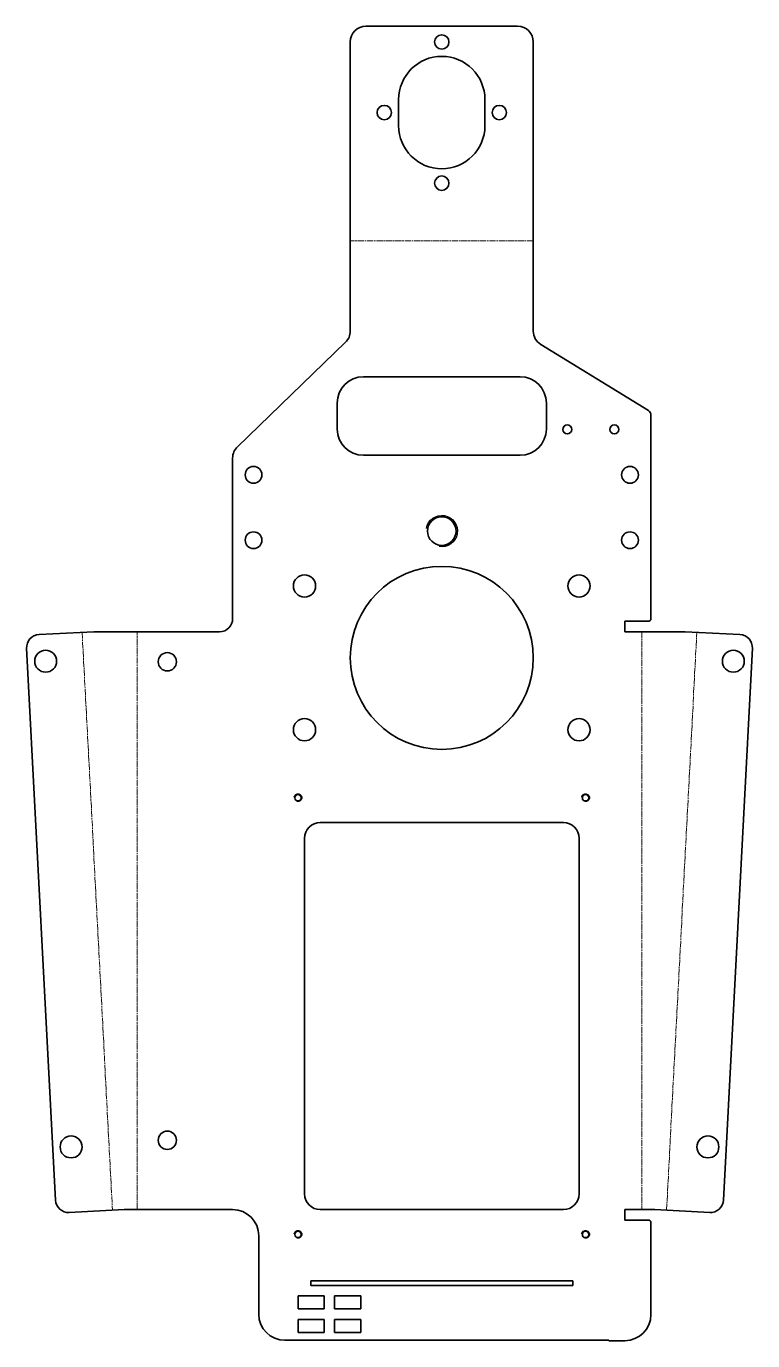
# Model space of a CAD drawing. Header units: millimetres. Extents: x 0 to 278, y 0 to 503.
import ezdxf

# ---------------------------------------------------------------- set-up
doc = ezdxf.new("R2010")
doc.units = ezdxf.units.MM
doc.linetypes.add('Chain', pattern=[13.68, 9.12, -1.14, 2.28, -1.14])
for name, color, linetype, lineweight in [('SIMUMAK Bend Centerline (ISO)', 7, 'Chain', 9), ('SIMUMAK Visible (ISO)', 7, 'Continuous', 35), ('SIMUMAK Visible Narrow (ISO)', 7, 'Continuous', 25)]:
    doc.layers.add(name, color=color, linetype=linetype, lineweight=lineweight)

# ---------------------------------------------------------------- blocks, each defined once
blk = doc.blocks.new('CDR-AU-30-FJEX-04_Sheet_2_CDR-AU-30-FJEX-04 (Desplegada)')
at = {"layer": 'SIMUMAK Bend Centerline (ISO)', "ltscale": 0.263158}
for p, q in [((55, 169.33), (-15, 169.33)), ((-117.57, 19.56), (-105.98, -201.44)), ((-96.52, -201.2), (-96.52, 19.8)), ((96.52, 19.8), (96.52, -201.2)), ((105.98, -201.44), (117.57, 19.56))]:
    blk.add_line(p, q, dxfattribs=at)
at = {"layer": 'SIMUMAK Visible (ISO)'}
for p, q in [((49, 251.35), (-9, 251.35)), ((-15, 245.35), (-15, 134.8)), ((55, 245.35), (55, 134.8)), ((3.5, 213.35), (3.5, 223.35)), ((36.5, 223.35), (36.5, 213.35)), ((-16.83, 130.49), (-58.17, 90.57)), ((99.05, 104.39), (57.86, 129.69)), ((-10, 117.3), (50, 117.3)), ((-20, 97.3), (-20, 107.3)), ((60, 107.3), (60, 97.3)), ((100, 24.8), (100, 102.68)), ((-60, 86.25), (-60, 24.8)), ((50, 87.3), (-10, 87.3)), ((90, 19.8), (90, 23.8)), ((90, 23.8), (99, 23.8)), ((-134.07, 18.7), (-113.05, 19.8)), ((-113.05, 19.8), (-65, 19.8)), ((113.05, 19.8), (90, 19.8)), ((134.07, 18.7), (113.05, 19.8)), ((-138.8, 13.45), (-127.74, -197.57)), ((127.74, -197.57), (138.8, 13.45)), ((-26.5, -53.2), (66.5, -53.2)), ((-32.5, -195.2), (-32.5, -59.2)), ((72.5, -59.2), (72.5, -195.2)), ((-122.48, -202.3), (-101.47, -201.2)), ((-60, -201.2), (-101.47, -201.2)), ((66.5, -201.2), (-26.5, -201.2)), ((101.47, -201.2), (90, -201.2)), ((90, -205.2), (90, -201.2)), ((99, -205.2), (90, -205.2)), ((122.48, -202.3), (101.47, -201.2)), ((100, -241.35), (100, -206.2)), ((-50, -241.2), (-50, -211.2)), ((-30.1, -228.5), (70.1, -228.5)), ((-30.1, -230.2), (-30.1, -228.5)), ((70.1, -230.2), (-30.1, -230.2)), ((70.1, -228.5), (70.1, -230.2)), ((-35, -234.2), (-25, -234.2)), ((-35, -239.2), (-35, -234.2)), ((-25, -234.2), (-25, -239.2)), ((-21, -234.2), (-11, -234.2)), ((-21, -239.2), (-21, -234.2)), ((-11, -234.2), (-11, -239.2)), ((-25, -239.2), (-35, -239.2)), ((-11, -239.2), (-21, -239.2)), ((-35, -243.2), (-25, -243.2)), ((-35, -248.2), (-35, -243.2)), ((-25, -243.2), (-25, -248.2)), ((-21, -243.2), (-11, -243.2)), ((-21, -248.2), (-21, -243.2)), ((-11, -243.2), (-11, -248.2)), ((83.89, -251.2), (-40, -251.2)), ((-25, -248.2), (-35, -248.2)), ((-11, -248.2), (-21, -248.2)), ((83.84, -251.35), (83.89, -251.2)), ((90, -251.35), (83.84, -251.35))]:
    blk.add_line(p, q, dxfattribs=at)
for centre, radius in [((20, 245.35), 2.75), ((-2, 218.35), 2.75), ((42, 218.35), 2.75), ((20, 191.35), 2.75), ((68, 97.18), 1.7), ((86, 97.18), 1.7), ((-52, 79.8), 3.2), ((92, 79.8), 3.2), ((20, 58.3), 5.46), ((-52, 54.8), 3.2), ((92, 54.8), 3.2), ((-32.5, 37.3), 4.25), ((20, 9.8), 35), ((72.5, 37.3), 4.25), ((-131.53, 8.52), 4.2), ((-85, 8.3), 3.5), ((131.53, 8.52), 4.2), ((-32.5, -17.7), 4.25), ((72.5, -17.7), 4.25), ((-35, -43.7), 1.23), ((75, -43.7), 1.23), ((-121.8, -177.23), 4.2), ((-85, -174.7), 3.5), ((121.8, -177.23), 4.2), ((-35, -210.7), 1.23), ((75, -210.7), 1.23)]:
    blk.add_circle(centre, radius, dxfattribs=at)
at = {"layer": 'SIMUMAK Visible (ISO)', "extrusion": (0, 0, -1)}
for centre, radius, start, end in [((9, 245.35), 6, 0, 90), ((-49, 245.35), 6, 90, 180), ((-20, 223.35), 16.5, 360, 180), ((-20, 213.35), 16.5, 180, 360), ((-98, 102.68), 2, 121.563, 180), ((54, 86.25), 6, 0, 46.002), ((-99, 24.8), 1, 180, 270), ((133.81, 13.71), 5, 357, 87), ((-133.81, 13.71), 5, 93, 183), ((122.75, -197.31), 5, 267, 357), ((-122.75, -197.31), 5, 183, 273), ((-99, -206.2), 1, 90, 180), ((40, -241.2), 10, 270, 0), ((-90, -241.35), 10, 180, 270)]:
    blk.add_arc(centre, radius, start, end, dxfattribs=at)
at = {"layer": 'SIMUMAK Visible (ISO)'}
for centre, radius, start, end in [((-21, 134.8), 6, 313.998, 0), ((61, 134.8), 6, 180, 238.437), ((-10, 107.3), 10, 90, 180), ((50, 107.3), 10, 0, 90), ((-10, 97.3), 10, 180, 270), ((50, 97.3), 10, 270, 360), ((-65, 24.8), 5, 270, 360), ((-26.5, -59.2), 6, 90, 180), ((66.5, -59.2), 6, 360, 90), ((-26.5, -195.2), 6, 180, 270), ((66.5, -195.2), 6, 270, 360), ((-60, -211.2), 10, 0, 90)]:
    blk.add_arc(centre, radius, start, end, dxfattribs=at)
at = {"layer": 'SIMUMAK Visible Narrow (ISO)', "extrusion": (0, 0, -1)}
for centre, radius in [((-20, 58.3), 6), ((35, -43.7), 1.5), ((-75, -43.7), 1.5), ((35, -210.7), 1.5), ((-75, -210.7), 1.5)]:
    blk.add_arc(centre, radius, 10, 280, dxfattribs=at)

msp = doc.modelspace()

# ---------------------------------------------------------------- block references
msp.add_blockref('CDR-AU-30-FJEX-04_Sheet_2_CDR-AU-30-FJEX-04 (Desplegada)', (138.8, 251.35))

doc.saveas('drawing.dxf')
